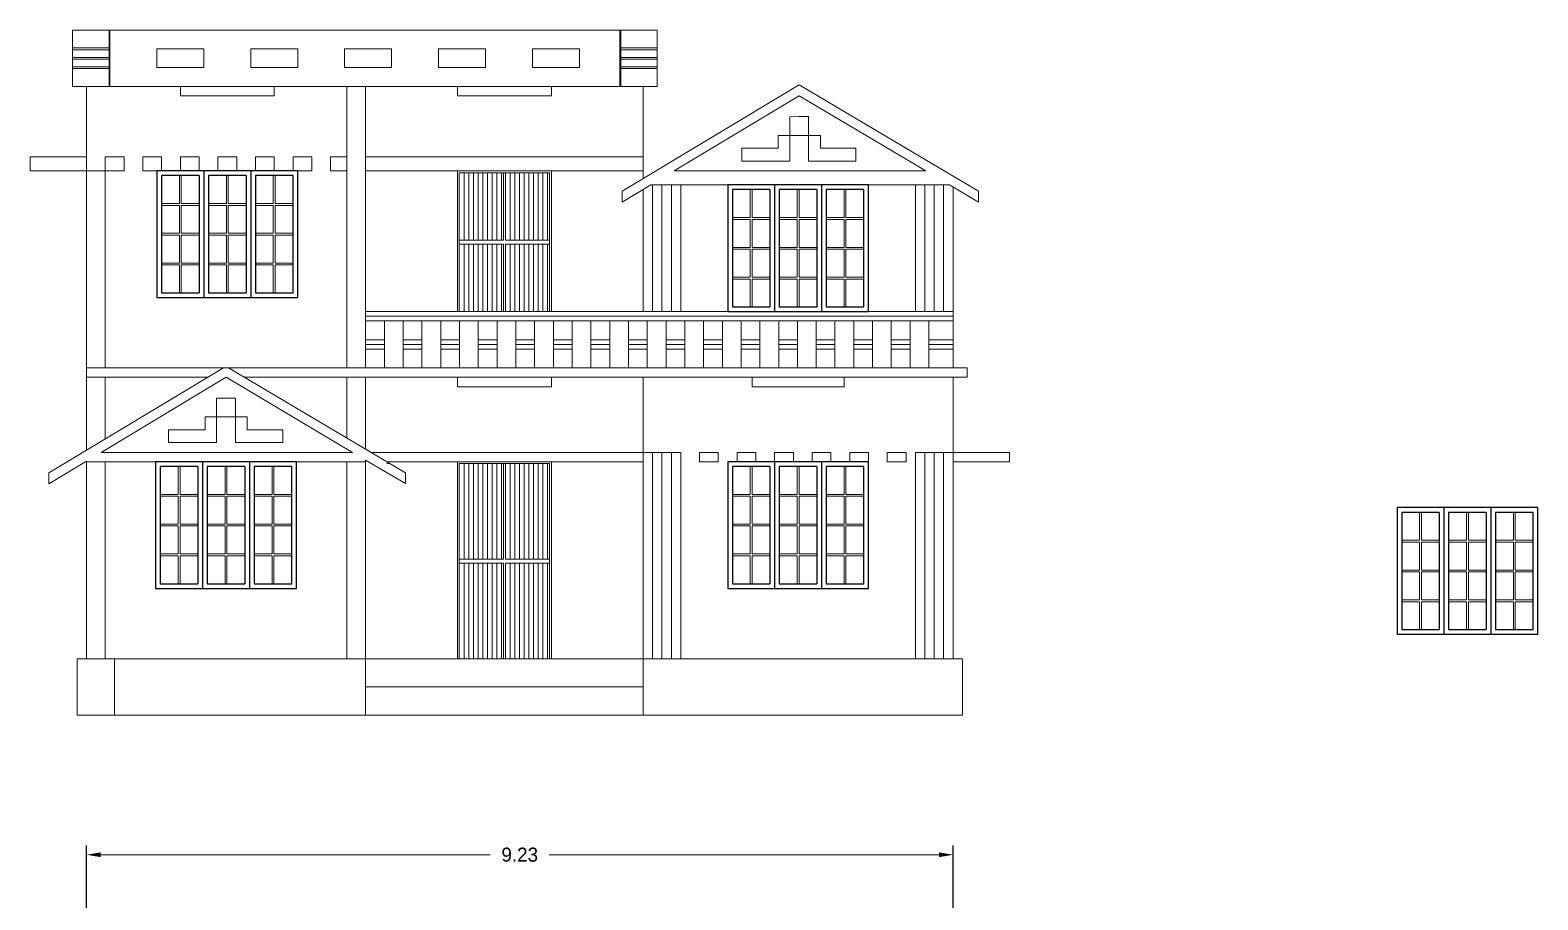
# Model space of a CAD drawing. Header units: inches. Extents: x -100 to 1476, y -184 to 112.
# Drawn here: x 1099.32 to 1115.38, y -165.49 to -156.22 of the extents above; entities that cross this region are included whole.
import ezdxf

# ---------------------------------------------------------------- set-up
doc = ezdxf.new("R2010")
doc.units = ezdxf.units.IN
doc.header["$MEASUREMENT"] = 0
doc.header["$PDMODE"] = 66
doc.dimstyles.get("Standard").update_dxf_attribs({"dimtxt": 0.15, "dimasz": 0.15, "dimexe": 0.1, "dimexo": 0.0625, "dimgap": 0.09, "dimtad": 0, "dimtih": 1, "dimtoh": 1, "dimdec": 4, "dimdsep": 46, "dimtxsty": 'Standard', "dimcen": 0.09, "dimadec": 0, "dimazin": 0, "dimtfac": 1, "dimtdec": 4, "dimtofl": 0, "dimtmove": 0, "dimatfit": 3, "dimfxl": 0, "dimtolj": 1, "dimtzin": 0, "dimlwd": 15, "dimarcsym": 0})

# ---------------------------------------------------------------- blocks, each defined once
blk = doc.blocks.new('*D389')
at = {"color": 0, "lineweight": -2, "transparency": 16777216}
for p, q in [((1099.918, -169.932), (1099.918, -164.906)), ((1109.148, -169.932), (1109.148, -164.906))]:
    blk.add_line(p, q, dxfattribs=at)
at = {"color": 0, "lineweight": 15, "transparency": 16777216}
for p, q in [((1100.068, -165.006), (1104.218, -165.006)), ((1108.998, -165.006), (1104.848, -165.006))]:
    blk.add_line(p, q, dxfattribs=at)
at = {"color": 0, "linetype": 'ByBlock', "lineweight": 18, "ltscale": 3, "transparency": 16777216}
for points in [[(1100.068, -164.981), (1100.068, -165.031), (1099.918, -165.006)], [(1108.998, -165.031), (1108.998, -164.981), (1109.148, -165.006)]]:
    blk.add_solid(points, dxfattribs=at)
at = {"layer": 'Defpoints', "color": 0, "linetype": 'ByBlock', "lineweight": 18, "transparency": 16777216}
for p in [(1099.918, -165.006), (1099.918, -169.995), (1109.148, -169.995)]:
    blk.add_point(p, dxfattribs=at)
at = {"color": 0, "linetype": 'ByBlock', "ltscale": 3, "transparency": 16777216, "insert": (1104.533, -165.006), "char_height": 0.15, "attachment_point": 5}
blk.add_mtext('\\A1;9.23', dxfattribs=at)

msp = doc.modelspace()

# ---------------------------------------------------------------- linework, layer by layer
at = {"linetype": 'ByBlock', "lineweight": 18, "ltscale": 3}
for p, q in [((1099.76795, -156.81713), (1099.76795, -156.21713)), ((1099.76795, -156.21713), (1105.99795, -156.21713)), ((1100.15795, -156.81713), (1100.15795, -156.21713)), ((1100.16795, -156.81713), (1100.16795, -156.21713)), ((1105.59795, -156.81713), (1105.59795, -156.21713)), ((1105.60795, -156.81713), (1105.60795, -156.21713)), ((1105.99795, -156.81713), (1105.99795, -156.21713)), ((1099.76795, -156.40713), (1100.15795, -156.40713)), ((1100.66795, -156.61713), (1100.66795, -156.41713)), ((1100.66795, -156.41713), (1101.16795, -156.41713)), ((1101.16795, -156.61713), (1101.16795, -156.41713)), ((1101.66795, -156.61713), (1101.66795, -156.41713)), ((1101.66795, -156.41713), (1102.16795, -156.41713)), ((1102.16795, -156.61713), (1102.16795, -156.41713)), ((1102.66795, -156.61713), (1102.66795, -156.41713)), ((1102.66795, -156.41713), (1103.16795, -156.41713)), ((1103.16795, -156.61713), (1103.16795, -156.41713)), ((1103.66795, -156.61713), (1103.66795, -156.41713)), ((1103.66795, -156.41713), (1104.16795, -156.41713)), ((1104.16795, -156.61713), (1104.16795, -156.41713)), ((1104.66795, -156.61713), (1104.66795, -156.41713)), ((1104.66795, -156.41713), (1105.16795, -156.41713)), ((1105.16795, -156.61713), (1105.16795, -156.41713)), ((1105.60795, -156.40713), (1105.99795, -156.40713)), ((1099.76795, -156.42713), (1100.15795, -156.42713)), ((1099.76795, -156.50713), (1100.15795, -156.50713)), ((1099.76795, -156.50713), (1100.15795, -156.50713)), ((1099.76795, -156.51713), (1099.76795, -156.51713)), ((1099.76795, -156.52713), (1100.15795, -156.52713)), ((1105.60795, -156.42713), (1105.99795, -156.42713)), ((1105.60795, -156.50713), (1105.99795, -156.50713)), ((1105.60795, -156.52713), (1105.99795, -156.52713)), ((1099.76795, -156.60713), (1100.15795, -156.60713)), ((1099.76795, -156.62713), (1100.15795, -156.62713)), ((1100.66795, -156.61713), (1101.16795, -156.61713)), ((1101.66795, -156.61713), (1102.16795, -156.61713)), ((1102.66795, -156.61713), (1103.16795, -156.61713)), ((1103.66795, -156.61713), (1104.16795, -156.61713)), ((1104.66795, -156.61713), (1105.16795, -156.61713)), ((1105.60795, -156.60713), (1105.99795, -156.60713)), ((1105.60795, -156.62713), (1105.99795, -156.62713)), ((1099.91795, -156.81713), (1099.76795, -156.81713)), ((1099.91795, -156.81713), (1105.84795, -156.81713)), ((1099.91795, -157.56713), (1099.91795, -156.81713)), ((1100.91795, -156.81713), (1100.91795, -156.91713)), ((1101.91795, -156.91713), (1101.91795, -156.81713)), ((1102.69087, -159.81713), (1102.69087, -156.81713)), ((1102.89087, -159.81713), (1102.89087, -156.81713)), ((1103.3629, -156.81713), (1103.3629, -156.81713)), ((1103.86941, -156.81713), (1103.86941, -156.91713)), ((1104.86941, -156.91713), (1104.86941, -156.81713)), ((1107.50856, -156.80064), (1105.62269, -157.93501)), ((1105.84795, -157.79952), (1105.84795, -156.81713)), ((1105.84795, -156.81713), (1105.99795, -156.81713)), ((1107.50856, -156.80064), (1109.4195, -157.93435)), ((1100.91795, -156.91713), (1101.91795, -156.91713)), ((1101.91795, -156.91713), (1101.91795, -156.91713)), ((1103.86941, -156.91713), (1104.86941, -156.91713)), ((1107.50891, -156.91713), (1106.17893, -157.71713)), ((1107.50891, -156.91713), (1108.85737, -157.71713)), ((1107.5087, -157.13924), (1107.40891, -157.13945)), ((1107.40891, -157.13945), (1107.40891, -157.61308)), ((1107.50891, -157.13924), (1107.60891, -157.13924)), ((1107.60891, -157.13924), (1107.60891, -157.61308)), ((1107.60891, -157.33903), (1107.28577, -157.33971)), ((1099.31795, -157.71713), (1099.31795, -157.56713)), ((1099.31795, -157.56713), (1099.91795, -157.56713)), ((1099.91795, -159.81713), (1099.91795, -157.56713)), ((1100.11795, -157.56713), (1100.31795, -157.56713)), ((1100.11795, -157.71713), (1100.11795, -157.56713)), ((1100.31795, -157.71713), (1100.31795, -157.56713)), ((1100.51795, -157.71713), (1100.51795, -157.56713)), ((1100.51795, -157.56713), (1100.71795, -157.56713)), ((1100.71795, -157.71713), (1100.71795, -157.56713)), ((1100.91795, -157.71713), (1100.91795, -157.56713)), ((1100.91795, -157.56713), (1101.11795, -157.56713)), ((1101.11795, -157.71713), (1101.11795, -157.56713)), ((1101.31795, -157.71713), (1101.31795, -157.56713)), ((1101.31795, -157.56713), (1101.51795, -157.56713)), ((1101.51795, -157.71713), (1101.51795, -157.56713)), ((1101.71795, -157.71713), (1101.71795, -157.56713)), ((1101.71795, -157.56713), (1101.91795, -157.56713)), ((1101.91795, -157.71713), (1101.91795, -157.56713)), ((1102.11795, -157.71713), (1102.11795, -157.56713)), ((1102.11795, -157.56713), (1102.31795, -157.56713)), ((1102.31795, -157.71713), (1102.31795, -157.56713)), ((1102.51795, -157.71713), (1102.51795, -157.56713)), ((1102.51795, -157.56713), (1102.69087, -157.56713)), ((1102.69087, -157.71713), (1102.69087, -157.56713)), ((1102.89087, -157.56713), (1105.84795, -157.56713)), ((1105.84795, -157.79952), (1105.84795, -157.56713)), ((1100.11795, -157.71713), (1099.31795, -157.71713)), ((1100.11795, -157.71713), (1100.31795, -157.71713)), ((1100.11795, -159.81713), (1100.11795, -157.71713)), ((1100.51795, -157.71713), (1100.71795, -157.71713)), ((1100.90795, -157.76713), (1100.90795, -158.06463)), ((1100.91795, -157.71713), (1101.11795, -157.71713)), ((1100.92795, -157.76713), (1100.92795, -158.06463)), ((1101.31795, -157.71713), (1101.51795, -157.71713)), ((1101.40795, -157.76713), (1101.40795, -158.06463)), ((1101.42795, -157.76713), (1101.42795, -158.06463)), ((1101.71795, -157.71713), (1101.91795, -157.71713)), ((1101.90795, -157.76713), (1101.90795, -158.06463)), ((1101.92795, -157.76713), (1101.92795, -158.06463)), ((1102.11795, -157.71713), (1102.31795, -157.71713)), ((1102.51795, -157.71713), (1102.69087, -157.71713)), ((1102.89087, -157.71713), (1105.84795, -157.71713)), ((1103.86941, -157.71713), (1103.86941, -159.21713)), ((1103.88941, -157.73713), (1103.88941, -159.21713)), ((1103.88941, -157.73713), (1104.84941, -157.73713)), ((1103.93941, -157.73713), (1103.93941, -158.45713)), ((1103.98941, -157.73713), (1103.98941, -158.45713)), ((1104.03941, -157.73713), (1104.03941, -158.45713)), ((1104.08941, -157.73713), (1104.08941, -158.45713)), ((1104.13941, -157.73713), (1104.13941, -158.45713)), ((1104.18941, -157.73713), (1104.18941, -158.45713)), ((1104.23941, -157.73713), (1104.23941, -158.45713)), ((1104.28941, -157.73713), (1104.28941, -158.45713)), ((1104.33941, -157.73713), (1104.33941, -158.45713)), ((1104.35941, -157.73713), (1104.35941, -158.45713)), ((1104.37941, -157.73713), (1104.37941, -158.45713)), ((1104.42941, -157.73713), (1104.42941, -158.45713)), ((1104.47941, -157.73713), (1104.47941, -158.45713)), ((1104.52941, -157.73713), (1104.52941, -158.45713)), ((1104.57941, -157.73713), (1104.57941, -158.45713)), ((1104.62941, -157.73713), (1104.62941, -158.45713)), ((1104.67941, -157.73713), (1104.67941, -158.45713)), ((1104.72941, -157.73713), (1104.72941, -158.45713)), ((1104.77941, -157.73713), (1104.77941, -158.45713)), ((1104.82941, -157.73713), (1104.82941, -158.45713)), ((1104.84941, -157.73713), (1104.84941, -159.21713)), ((1104.86941, -157.71713), (1104.86941, -159.21713)), ((1106.17893, -157.71713), (1108.85737, -157.71713)), ((1106.17893, -157.71713), (1108.85737, -157.71713)), ((1105.92956, -157.86713), (1105.62269, -158.05171)), ((1105.62269, -158.05171), (1105.62269, -157.93501)), ((1105.84795, -159.21713), (1105.84795, -157.91622)), ((1105.92956, -157.86713), (1109.11021, -157.86713)), ((1105.94795, -159.21713), (1105.94795, -157.86713)), ((1106.02246, -157.86713), (1109.11021, -157.86713)), ((1106.04795, -159.21713), (1106.04795, -157.86713)), ((1106.14795, -159.21713), (1106.14795, -157.86713)), ((1106.24795, -159.21713), (1106.24795, -157.86713)), ((1106.98795, -157.91713), (1106.98795, -158.21463)), ((1107.00795, -157.91713), (1107.00795, -158.21463)), ((1107.48795, -157.91713), (1107.48795, -158.21463)), ((1107.50795, -157.91713), (1107.50795, -158.21463)), ((1107.98795, -157.91713), (1107.98795, -158.21463)), ((1108.00795, -157.91713), (1108.00795, -158.21463)), ((1108.74795, -159.21713), (1108.74795, -157.86713)), ((1108.84795, -159.21713), (1108.84795, -157.86713)), ((1108.94795, -159.21713), (1108.94795, -157.86713)), ((1109.04795, -159.21713), (1109.04795, -157.86713)), ((1109.11021, -157.86713), (1109.4195, -158.05062)), ((1109.14795, -159.81713), (1109.14795, -157.88951)), ((1109.4195, -158.05062), (1109.4195, -157.93435)), ((1100.71795, -158.06463), (1100.90795, -158.06463)), ((1100.71795, -158.08463), (1100.90795, -158.08463)), ((1100.90795, -158.08463), (1100.90795, -158.38213)), ((1100.92795, -158.06463), (1101.11795, -158.06463)), ((1100.92795, -158.08463), (1100.92795, -158.38213)), ((1100.92795, -158.08463), (1101.11795, -158.08463)), ((1101.21795, -158.06463), (1101.40795, -158.06463)), ((1101.21795, -158.08463), (1101.40795, -158.08463)), ((1101.40795, -158.08463), (1101.40795, -158.38213)), ((1101.42795, -158.06463), (1101.61795, -158.06463)), ((1101.42795, -158.08463), (1101.42795, -158.38213)), ((1101.42795, -158.08463), (1101.61795, -158.08463)), ((1101.71795, -158.06463), (1101.90795, -158.06463)), ((1101.71795, -158.08463), (1101.90795, -158.08463)), ((1101.90795, -158.08463), (1101.90795, -158.38213)), ((1101.92795, -158.06463), (1102.11795, -158.06463)), ((1101.92795, -158.08463), (1101.92795, -158.38213)), ((1101.92795, -158.08463), (1102.11795, -158.08463)), ((1106.79795, -158.21463), (1106.98795, -158.21463)), ((1106.79795, -158.23463), (1106.98795, -158.23463)), ((1106.98795, -158.23463), (1106.98795, -158.53213)), ((1107.00795, -158.21463), (1107.19795, -158.21463)), ((1107.00795, -158.23463), (1107.00795, -158.53213)), ((1107.00795, -158.23463), (1107.19795, -158.23463)), ((1107.29795, -158.21463), (1107.48795, -158.21463)), ((1107.29795, -158.23463), (1107.48795, -158.23463)), ((1107.48795, -158.23463), (1107.48795, -158.53213)), ((1107.50795, -158.21463), (1107.69795, -158.21463)), ((1107.50795, -158.23463), (1107.50795, -158.53213)), ((1107.50795, -158.23463), (1107.69795, -158.23463)), ((1107.79795, -158.21463), (1107.98795, -158.21463)), ((1107.79795, -158.23463), (1107.98795, -158.23463)), ((1107.98795, -158.23463), (1107.98795, -158.53213)), ((1108.00795, -158.21463), (1108.19795, -158.21463)), ((1108.00795, -158.23463), (1108.00795, -158.53213)), ((1108.00795, -158.23463), (1108.19795, -158.23463)), ((1100.71795, -158.38213), (1100.90795, -158.38213)), ((1100.71795, -158.40213), (1100.90795, -158.40213)), ((1100.90795, -158.40213), (1100.90795, -158.69963)), ((1100.92795, -158.38213), (1101.11795, -158.38213)), ((1100.92795, -158.40213), (1100.92795, -158.69963)), ((1100.92795, -158.40213), (1101.11795, -158.40213)), ((1101.21795, -158.38213), (1101.40795, -158.38213)), ((1101.21795, -158.40213), (1101.40795, -158.40213)), ((1101.40795, -158.40213), (1101.40795, -158.69963)), ((1101.42795, -158.38213), (1101.61795, -158.38213)), ((1101.42795, -158.40213), (1101.42795, -158.69963)), ((1101.42795, -158.40213), (1101.61795, -158.40213)), ((1101.71795, -158.38213), (1101.90795, -158.38213)), ((1101.71795, -158.40213), (1101.90795, -158.40213)), ((1101.90795, -158.40213), (1101.90795, -158.69963)), ((1101.92795, -158.38213), (1102.11795, -158.38213)), ((1101.92795, -158.40213), (1101.92795, -158.69963)), ((1101.92795, -158.40213), (1102.11795, -158.40213)), ((1103.88941, -158.45713), (1104.35941, -158.45713)), ((1103.88941, -158.49713), (1104.35941, -158.49713)), ((1103.93941, -158.49713), (1103.93941, -159.21713)), ((1103.98941, -158.49713), (1103.98941, -159.21713)), ((1104.03941, -158.49713), (1104.03941, -159.21713)), ((1104.08941, -158.49713), (1104.08941, -159.21713)), ((1104.13941, -158.49713), (1104.13941, -159.21713)), ((1104.18941, -158.49713), (1104.18941, -159.21713)), ((1104.23941, -158.49713), (1104.23941, -159.21713)), ((1104.28941, -158.49713), (1104.28941, -159.21713)), ((1104.33941, -158.49713), (1104.33941, -159.21713)), ((1104.35941, -158.49713), (1104.35941, -159.21713)), ((1104.37941, -158.45713), (1104.84941, -158.45713)), ((1104.37941, -158.49713), (1104.37941, -159.21713)), ((1104.37941, -158.49713), (1104.84941, -158.49713)), ((1104.42941, -158.49713), (1104.42941, -159.21713)), ((1104.47941, -158.49713), (1104.47941, -159.21713)), ((1104.52941, -158.49713), (1104.52941, -159.21713)), ((1104.57941, -158.49713), (1104.57941, -159.21713)), ((1104.62941, -158.49713), (1104.62941, -159.21713)), ((1104.67941, -158.49713), (1104.67941, -159.21713)), ((1104.72941, -158.49713), (1104.72941, -159.21713)), ((1104.77941, -158.49713), (1104.77941, -159.21713)), ((1104.82941, -158.49713), (1104.82941, -159.21713)), ((1106.79795, -158.53213), (1106.98795, -158.53213)), ((1106.79795, -158.55213), (1106.98795, -158.55213)), ((1106.98795, -158.55213), (1106.98795, -158.84963)), ((1107.00795, -158.53213), (1107.19795, -158.53213)), ((1107.00795, -158.55213), (1107.00795, -158.84963)), ((1107.00795, -158.55213), (1107.19795, -158.55213)), ((1107.29795, -158.53213), (1107.48795, -158.53213)), ((1107.29795, -158.55213), (1107.48795, -158.55213)), ((1107.48795, -158.55213), (1107.48795, -158.84963)), ((1107.50795, -158.53213), (1107.69795, -158.53213)), ((1107.50795, -158.55213), (1107.50795, -158.84963)), ((1107.50795, -158.55213), (1107.69795, -158.55213)), ((1107.79795, -158.53213), (1107.98795, -158.53213)), ((1107.79795, -158.55213), (1107.98795, -158.55213)), ((1107.98795, -158.55213), (1107.98795, -158.84963)), ((1108.00795, -158.53213), (1108.19795, -158.53213)), ((1108.00795, -158.55213), (1108.00795, -158.84963)), ((1108.00795, -158.55213), (1108.19795, -158.55213)), ((1100.90795, -158.69963), (1100.71795, -158.69963)), ((1100.90795, -158.71963), (1100.71795, -158.71963)), ((1100.90795, -158.71963), (1100.90795, -159.01713)), ((1101.11795, -158.69963), (1100.92795, -158.69963)), ((1100.92795, -158.71963), (1100.92795, -159.01713)), ((1101.11795, -158.71963), (1100.92795, -158.71963)), ((1101.40795, -158.69963), (1101.21795, -158.69963)), ((1101.40795, -158.71963), (1101.21795, -158.71963)), ((1101.40795, -158.71963), (1101.40795, -159.01713)), ((1101.61795, -158.69963), (1101.42795, -158.69963)), ((1101.42795, -158.71963), (1101.42795, -159.01713)), ((1101.61795, -158.71963), (1101.42795, -158.71963)), ((1101.90795, -158.69963), (1101.71795, -158.69963)), ((1101.90795, -158.71963), (1101.71795, -158.71963)), ((1101.90795, -158.71963), (1101.90795, -159.01713)), ((1102.11795, -158.69963), (1101.92795, -158.69963)), ((1101.92795, -158.71963), (1101.92795, -159.01713)), ((1102.11795, -158.71963), (1101.92795, -158.71963)), ((1106.98795, -158.84963), (1106.79795, -158.84963)), ((1106.98795, -158.86963), (1106.79795, -158.86963)), ((1106.98795, -158.86963), (1106.98795, -159.16713)), ((1107.19795, -158.84963), (1107.00795, -158.84963)), ((1107.00795, -158.86963), (1107.00795, -159.16713)), ((1107.19795, -158.86963), (1107.00795, -158.86963)), ((1107.48795, -158.84963), (1107.29795, -158.84963)), ((1107.48795, -158.86963), (1107.29795, -158.86963)), ((1107.48795, -158.86963), (1107.48795, -159.16713)), ((1107.69795, -158.84963), (1107.50795, -158.84963)), ((1107.50795, -158.86963), (1107.50795, -159.16713)), ((1107.69795, -158.86963), (1107.50795, -158.86963)), ((1107.98795, -158.84963), (1107.79795, -158.84963)), ((1107.98795, -158.86963), (1107.79795, -158.86963)), ((1107.98795, -158.86963), (1107.98795, -159.16713)), ((1108.19795, -158.84963), (1108.00795, -158.84963)), ((1108.00795, -158.86963), (1108.00795, -159.16713)), ((1108.19795, -158.86963), (1108.00795, -158.86963)), ((1102.89087, -159.21713), (1109.14795, -159.21713)), ((1102.89087, -159.26713), (1109.14795, -159.26713)), ((1102.89087, -159.31713), (1109.14795, -159.31713)), ((1102.89087, -159.81713), (1102.89087, -159.31713)), ((1103.09087, -159.81713), (1103.09087, -159.31713)), ((1103.29087, -159.81713), (1103.29087, -159.31713)), ((1103.49087, -159.81713), (1103.49087, -159.31713)), ((1103.69087, -159.81713), (1103.69087, -159.31713)), ((1103.89087, -159.81713), (1103.89087, -159.31713)), ((1104.09087, -159.81713), (1104.09087, -159.31713)), ((1104.29087, -159.81713), (1104.29087, -159.31713)), ((1104.49087, -159.81713), (1104.49087, -159.31713)), ((1104.69087, -159.81713), (1104.69087, -159.31713)), ((1104.89087, -159.81713), (1104.89087, -159.31713)), ((1104.89087, -159.81713), (1104.89087, -159.31713)), ((1105.09087, -159.81713), (1105.09087, -159.31713)), ((1105.29087, -159.81713), (1105.29087, -159.31713)), ((1105.49087, -159.81713), (1105.49087, -159.31713)), ((1105.69087, -159.81713), (1105.69087, -159.31713)), ((1105.89087, -159.81713), (1105.89087, -159.31713)), ((1106.09087, -159.81713), (1106.09087, -159.31713)), ((1106.29087, -159.81713), (1106.29087, -159.31713)), ((1106.49087, -159.81713), (1106.49087, -159.31713)), ((1106.49087, -159.81713), (1106.49087, -159.31713)), ((1106.69087, -159.81713), (1106.69087, -159.31713)), ((1106.89087, -159.81713), (1106.89087, -159.31713)), ((1107.09087, -159.81713), (1107.09087, -159.31713)), ((1107.29087, -159.81713), (1107.29087, -159.31713)), ((1107.49087, -159.81713), (1107.49087, -159.31713)), ((1107.69087, -159.81713), (1107.69087, -159.31713)), ((1107.89087, -159.81713), (1107.89087, -159.31713)), ((1108.09087, -159.81713), (1108.09087, -159.31713)), ((1108.29087, -159.81713), (1108.29087, -159.31713)), ((1108.49087, -159.81713), (1108.49087, -159.31713)), ((1108.69087, -159.81713), (1108.69087, -159.31713)), ((1108.89087, -159.81713), (1108.89087, -159.31713)), ((1102.89087, -159.51713), (1103.09087, -159.51713)), ((1102.89087, -159.56713), (1102.89087, -159.56713)), ((1102.89087, -159.56713), (1103.09087, -159.56713)), ((1102.89087, -159.61713), (1103.09087, -159.61713)), ((1103.29087, -159.51713), (1103.49087, -159.51713)), ((1103.29087, -159.56713), (1103.49087, -159.56713)), ((1103.29087, -159.61713), (1103.49087, -159.61713)), ((1103.69087, -159.51713), (1103.89087, -159.51713)), ((1103.69087, -159.56713), (1103.89087, -159.56713)), ((1103.69087, -159.61713), (1103.89087, -159.61713)), ((1104.09087, -159.51713), (1104.29087, -159.51713)), ((1104.09087, -159.56713), (1104.29087, -159.56713)), ((1104.09087, -159.61713), (1104.29087, -159.61713)), ((1104.49087, -159.51713), (1104.69087, -159.51713)), ((1104.49087, -159.56713), (1104.69087, -159.56713)), ((1104.49087, -159.61713), (1104.69087, -159.61713)), ((1104.89087, -159.51713), (1105.09087, -159.51713)), ((1104.89087, -159.56713), (1105.09087, -159.56713)), ((1104.89087, -159.61713), (1105.09087, -159.61713)), ((1105.29087, -159.51713), (1105.49087, -159.51713)), ((1105.29087, -159.56713), (1105.49087, -159.56713)), ((1105.29087, -159.61713), (1105.49087, -159.61713)), ((1105.69087, -159.51713), (1105.89087, -159.51713)), ((1105.69087, -159.56713), (1105.89087, -159.56713)), ((1105.69087, -159.61713), (1105.89087, -159.61713)), ((1106.09087, -159.51713), (1106.29087, -159.51713)), ((1106.09087, -159.56713), (1106.29087, -159.56713)), ((1106.09087, -159.61713), (1106.29087, -159.61713)), ((1106.49087, -159.51713), (1106.69087, -159.51713)), ((1106.49087, -159.56713), (1106.69087, -159.56713)), ((1106.49087, -159.61713), (1106.69087, -159.61713)), ((1106.89087, -159.51713), (1107.09087, -159.51713)), ((1106.89087, -159.56713), (1107.09087, -159.56713)), ((1106.89087, -159.61713), (1107.09087, -159.61713)), ((1107.29087, -159.51713), (1107.49087, -159.51713)), ((1107.29087, -159.56713), (1107.49087, -159.56713)), ((1107.29087, -159.61713), (1107.49087, -159.61713)), ((1107.69087, -159.51713), (1107.89087, -159.51713)), ((1107.69087, -159.56713), (1107.89087, -159.56713)), ((1107.69087, -159.61713), (1107.89087, -159.61713)), ((1108.09087, -159.51713), (1108.29087, -159.51713)), ((1108.09087, -159.56713), (1108.29087, -159.56713)), ((1108.09087, -159.61713), (1108.29087, -159.61713)), ((1108.49087, -159.51713), (1108.69087, -159.51713)), ((1108.49087, -159.56713), (1108.69087, -159.56713)), ((1108.49087, -159.61713), (1108.69087, -159.61713)), ((1108.89087, -159.51713), (1109.14795, -159.51713)), ((1108.89087, -159.56713), (1109.14795, -159.56713)), ((1108.89087, -159.61713), (1109.14795, -159.61713)), ((1101.37664, -159.81713), (1099.51817, -160.93501)), ((1099.91795, -159.81713), (1109.14795, -159.81713)), ((1099.91795, -159.81713), (1109.14795, -159.81713)), ((1099.91795, -160.69454), (1099.91795, -159.81713)), ((1099.91795, -159.91713), (1101.21039, -159.91713)), ((1101.4044, -159.91713), (1100.07441, -160.71713)), ((1100.11795, -160.57424), (1100.11795, -159.91713)), ((1101.4044, -159.91713), (1102.75285, -160.71713)), ((1101.43183, -159.81713), (1103.31498, -160.93435)), ((1101.60038, -159.91713), (1109.14795, -159.91713)), ((1102.69087, -160.56408), (1102.69087, -159.91713)), ((1102.89087, -160.68274), (1102.89087, -159.91713)), ((1103.86917, -159.91713), (1103.86917, -160.01713)), ((1104.86941, -160.01713), (1104.86941, -159.91713)), ((1105.84795, -163.51713), (1105.84795, -159.91713)), ((1107.00795, -159.91713), (1107.00795, -160.01713)), ((1107.98795, -160.01713), (1107.98795, -159.91713)), ((1109.29795, -159.81713), (1109.14795, -159.81713)), ((1109.14795, -162.91713), (1109.14795, -159.91713)), ((1109.14795, -159.91713), (1109.29795, -159.91713)), ((1109.29795, -159.91713), (1109.29795, -159.81713)), ((1103.86917, -160.01713), (1104.86941, -160.01713)), ((1107.00795, -160.01713), (1107.98795, -160.01713)), ((1101.40419, -160.13924), (1101.3044, -160.13945)), ((1101.3044, -160.13945), (1101.3044, -160.61308)), ((1101.4044, -160.13924), (1101.5044, -160.13924)), ((1101.5044, -160.13924), (1101.5044, -160.61308)), ((1101.40461, -160.33924), (1101.18126, -160.33971)), ((1101.4044, -160.33924), (1101.63017, -160.33924)), ((1100.07441, -160.71713), (1102.75285, -160.71713)), ((1102.94884, -160.71713), (1106.24795, -160.71713)), ((1105.84795, -160.81713), (1105.84795, -160.71713)), ((1105.94795, -162.91713), (1105.94795, -160.71713)), ((1106.04795, -162.91713), (1106.04795, -160.71713)), ((1106.14795, -162.91713), (1106.14795, -160.71713)), ((1106.24795, -160.81713), (1106.24795, -160.71713)), ((1106.24795, -162.91713), (1106.24795, -160.71713)), ((1106.44795, -160.81713), (1106.44795, -160.71713)), ((1106.44795, -160.71713), (1106.64795, -160.71713)), ((1106.64795, -160.81713), (1106.64795, -160.71713)), ((1106.84795, -160.81713), (1106.84795, -160.71713)), ((1106.84795, -160.71713), (1107.04795, -160.71713)), ((1107.04795, -160.81713), (1107.04795, -160.71713)), ((1107.24795, -160.81713), (1107.24795, -160.71713)), ((1107.24795, -160.71713), (1107.44795, -160.71713)), ((1107.44795, -160.81713), (1107.44795, -160.71713)), ((1107.64795, -160.81713), (1107.64795, -160.71713)), ((1107.64795, -160.71713), (1107.84795, -160.71713)), ((1107.84795, -160.81713), (1107.84795, -160.71713)), ((1108.04795, -160.81713), (1108.04795, -160.71713)), ((1108.04795, -160.71713), (1108.24795, -160.71713)), ((1108.24795, -160.81713), (1108.24795, -160.71713)), ((1108.24795, -160.81713), (1108.24795, -160.71713)), ((1108.44795, -160.81713), (1108.44795, -160.71713)), ((1108.44795, -160.71713), (1108.64795, -160.71713)), ((1108.64795, -160.81713), (1108.64795, -160.71713)), ((1108.74795, -162.91713), (1108.74795, -160.71713)), ((1108.74795, -160.71713), (1108.74795, -160.71713)), ((1108.74795, -160.71713), (1108.84795, -160.71713)), ((1108.84795, -160.81713), (1108.84795, -160.71713)), ((1108.84795, -162.91713), (1108.84795, -160.71713)), ((1108.84795, -160.71713), (1109.74795, -160.71713)), ((1108.94795, -162.91713), (1108.94795, -160.71713)), ((1109.04795, -162.91713), (1109.04795, -160.71713)), ((1109.14795, -162.91713), (1109.14795, -160.71713)), ((1109.74795, -160.81713), (1109.74795, -160.71713)), ((1099.91795, -160.81124), (1099.51817, -161.05171)), ((1099.91795, -162.91713), (1099.91795, -160.81124)), ((1099.91795, -160.81713), (1102.89087, -160.81713)), ((1100.11795, -162.91713), (1100.11795, -160.81713)), ((1100.89441, -160.86713), (1100.89441, -161.16463)), ((1100.91441, -160.86713), (1100.91441, -161.16463)), ((1101.39441, -160.86713), (1101.39441, -161.16463)), ((1101.41441, -160.86713), (1101.41441, -161.16463)), ((1101.89441, -160.86713), (1101.89441, -161.16463)), ((1101.91441, -160.86713), (1101.91441, -161.16463)), ((1102.69087, -162.91713), (1102.69087, -160.81713)), ((1102.89087, -163.51713), (1102.89087, -160.79901)), ((1102.89087, -160.79901), (1103.31498, -161.05062)), ((1103.1174, -160.81713), (1105.84795, -160.81713)), ((1103.1174, -160.83713), (1103.15111, -160.83713)), ((1103.86941, -160.81713), (1103.86941, -162.91713)), ((1103.88941, -160.83713), (1103.88941, -162.91713)), ((1103.88941, -160.83713), (1104.84941, -160.83713)), ((1103.93941, -160.83713), (1103.93941, -161.85713)), ((1103.98941, -160.83713), (1103.98941, -161.85713)), ((1104.03941, -160.83713), (1104.03941, -161.85713)), ((1104.08941, -160.83713), (1104.08941, -161.85713)), ((1104.13941, -160.83713), (1104.13941, -161.85713)), ((1104.18941, -160.83713), (1104.18941, -161.85713)), ((1104.23941, -160.83713), (1104.23941, -161.85713)), ((1104.28941, -160.83713), (1104.28941, -161.85713)), ((1104.33941, -160.83713), (1104.33941, -161.85713)), ((1104.35941, -160.83713), (1104.35941, -161.85713)), ((1104.37941, -160.83713), (1104.37941, -161.85713)), ((1104.42941, -160.83713), (1104.42941, -161.85713)), ((1104.47941, -160.83713), (1104.47941, -161.85713)), ((1104.52941, -160.83713), (1104.52941, -161.85713)), ((1104.57941, -160.83713), (1104.57941, -161.85713)), ((1104.62941, -160.83713), (1104.62941, -161.85713)), ((1104.67941, -160.83713), (1104.67941, -161.85713)), ((1104.72941, -160.83713), (1104.72941, -161.85713)), ((1104.77941, -160.83713), (1104.77941, -161.85713)), ((1104.82941, -160.83713), (1104.82941, -161.85713)), ((1104.84941, -160.83713), (1104.84941, -162.91713)), ((1104.86941, -160.81713), (1104.86941, -162.91713)), ((1106.44795, -160.81713), (1106.64795, -160.81713)), ((1106.84795, -160.81713), (1107.04795, -160.81713)), ((1106.98795, -160.86713), (1106.98795, -161.16463)), ((1107.00795, -160.86713), (1107.00795, -161.16463)), ((1107.24795, -160.81713), (1107.44795, -160.81713)), ((1107.48795, -160.86713), (1107.48795, -161.16463)), ((1107.50795, -160.86713), (1107.50795, -161.16463)), ((1107.64795, -160.81713), (1107.84795, -160.81713)), ((1107.98795, -160.86713), (1107.98795, -161.16463)), ((1108.00795, -160.86713), (1108.00795, -161.16463)), ((1108.04795, -160.81713), (1108.24795, -160.81713)), ((1108.44795, -160.81713), (1108.64795, -160.81713)), ((1109.14795, -160.81713), (1109.74795, -160.81713)), ((1099.51817, -160.93501), (1099.51817, -161.05171)), ((1103.31498, -160.93435), (1103.31498, -161.05062)), ((1103.31498, -161.05062), (1103.31498, -161.05062)), ((1100.70441, -161.16463), (1100.89441, -161.16463)), ((1100.70441, -161.18463), (1100.89441, -161.18463)), ((1100.89441, -161.18463), (1100.89441, -161.48213)), ((1100.91441, -161.16463), (1101.10441, -161.16463)), ((1100.91441, -161.18463), (1100.91441, -161.48213)), ((1100.91441, -161.18463), (1101.10441, -161.18463)), ((1101.20441, -161.16463), (1101.39441, -161.16463)), ((1101.20441, -161.18463), (1101.39441, -161.18463)), ((1101.39441, -161.18463), (1101.39441, -161.48213)), ((1101.41441, -161.16463), (1101.60441, -161.16463)), ((1101.41441, -161.18463), (1101.41441, -161.48213)), ((1101.41441, -161.18463), (1101.60441, -161.18463)), ((1101.70441, -161.16463), (1101.89441, -161.16463)), ((1101.70441, -161.18463), (1101.89441, -161.18463)), ((1101.89441, -161.18463), (1101.89441, -161.48213)), ((1101.91441, -161.16463), (1102.10441, -161.16463)), ((1101.91441, -161.18463), (1101.91441, -161.48213)), ((1101.91441, -161.18463), (1102.10441, -161.18463)), ((1106.79795, -161.16463), (1106.98795, -161.16463)), ((1106.79795, -161.18463), (1106.98795, -161.18463)), ((1106.98795, -161.18463), (1106.98795, -161.48213)), ((1107.00795, -161.16463), (1107.19795, -161.16463)), ((1107.00795, -161.18463), (1107.00795, -161.48213)), ((1107.00795, -161.18463), (1107.19795, -161.18463)), ((1107.29795, -161.16463), (1107.48795, -161.16463)), ((1107.29795, -161.18463), (1107.48795, -161.18463)), ((1107.48795, -161.18463), (1107.48795, -161.48213)), ((1107.50795, -161.16463), (1107.69795, -161.16463)), ((1107.50795, -161.18463), (1107.50795, -161.48213)), ((1107.50795, -161.18463), (1107.69795, -161.18463)), ((1107.79795, -161.16463), (1107.98795, -161.16463)), ((1107.79795, -161.18463), (1107.98795, -161.18463)), ((1107.98795, -161.18463), (1107.98795, -161.48213)), ((1108.00795, -161.16463), (1108.19795, -161.16463)), ((1108.00795, -161.18463), (1108.00795, -161.48213)), ((1108.00795, -161.18463), (1108.19795, -161.18463)), ((1114.11741, -161.35657), (1114.11741, -161.65407)), ((1114.13741, -161.35657), (1114.13741, -161.65407)), ((1114.61741, -161.35657), (1114.61741, -161.65407)), ((1114.63741, -161.35657), (1114.63741, -161.65407)), ((1115.11741, -161.35657), (1115.11741, -161.65407)), ((1115.13741, -161.35657), (1115.13741, -161.65407)), ((1100.70441, -161.48213), (1100.89441, -161.48213)), ((1100.70441, -161.50213), (1100.89441, -161.50213)), ((1100.89441, -161.50213), (1100.89441, -161.79963)), ((1100.91441, -161.48213), (1101.10441, -161.48213)), ((1100.91441, -161.50213), (1100.91441, -161.79963)), ((1100.91441, -161.50213), (1101.10441, -161.50213)), ((1101.20441, -161.48213), (1101.39441, -161.48213)), ((1101.20441, -161.50213), (1101.39441, -161.50213)), ((1101.39441, -161.50213), (1101.39441, -161.79963)), ((1101.41441, -161.48213), (1101.60441, -161.48213)), ((1101.41441, -161.50213), (1101.41441, -161.79963)), ((1101.41441, -161.50213), (1101.60441, -161.50213)), ((1101.70441, -161.48213), (1101.89441, -161.48213)), ((1101.70441, -161.50213), (1101.89441, -161.50213)), ((1101.89441, -161.50213), (1101.89441, -161.79963)), ((1101.91441, -161.48213), (1102.10441, -161.48213)), ((1101.91441, -161.50213), (1101.91441, -161.79963)), ((1101.91441, -161.50213), (1102.10441, -161.50213)), ((1106.79795, -161.48213), (1106.98795, -161.48213)), ((1106.79795, -161.50213), (1106.98795, -161.50213)), ((1106.98795, -161.50213), (1106.98795, -161.79963)), ((1107.00795, -161.48213), (1107.19795, -161.48213)), ((1107.00795, -161.50213), (1107.00795, -161.79963)), ((1107.00795, -161.50213), (1107.19795, -161.50213)), ((1107.29795, -161.48213), (1107.48795, -161.48213)), ((1107.29795, -161.50213), (1107.48795, -161.50213)), ((1107.48795, -161.50213), (1107.48795, -161.79963)), ((1107.50795, -161.48213), (1107.69795, -161.48213)), ((1107.50795, -161.50213), (1107.50795, -161.79963)), ((1107.50795, -161.50213), (1107.69795, -161.50213)), ((1107.79795, -161.48213), (1107.98795, -161.48213)), ((1107.79795, -161.50213), (1107.98795, -161.50213)), ((1107.98795, -161.50213), (1107.98795, -161.79963)), ((1108.00795, -161.48213), (1108.19795, -161.48213)), ((1108.00795, -161.50213), (1108.00795, -161.79963)), ((1108.00795, -161.50213), (1108.19795, -161.50213)), ((1113.92741, -161.65407), (1114.11741, -161.65407)), ((1113.92741, -161.67407), (1114.11741, -161.67407)), ((1114.11741, -161.67407), (1114.11741, -161.97157)), ((1114.13741, -161.65407), (1114.32741, -161.65407)), ((1114.13741, -161.67407), (1114.13741, -161.97157)), ((1114.13741, -161.67407), (1114.32741, -161.67407)), ((1114.42741, -161.65407), (1114.61741, -161.65407)), ((1114.42741, -161.67407), (1114.61741, -161.67407)), ((1114.61741, -161.67407), (1114.61741, -161.97157)), ((1114.63741, -161.65407), (1114.82741, -161.65407)), ((1114.63741, -161.67407), (1114.63741, -161.97157)), ((1114.63741, -161.67407), (1114.82741, -161.67407)), ((1114.92741, -161.65407), (1115.11741, -161.65407)), ((1114.92741, -161.67407), (1115.11741, -161.67407)), ((1115.11741, -161.67407), (1115.11741, -161.97157)), ((1115.13741, -161.65407), (1115.32741, -161.65407)), ((1115.13741, -161.67407), (1115.13741, -161.97157)), ((1115.13741, -161.67407), (1115.32741, -161.67407)), ((1100.89441, -161.79963), (1100.70441, -161.79963)), ((1100.89441, -161.81963), (1100.70441, -161.81963)), ((1100.89441, -161.81963), (1100.89441, -162.11713)), ((1101.10441, -161.79963), (1100.91441, -161.79963)), ((1100.91441, -161.81963), (1100.91441, -162.11713)), ((1101.10441, -161.81963), (1100.91441, -161.81963)), ((1101.39441, -161.79963), (1101.20441, -161.79963)), ((1101.39441, -161.81963), (1101.20441, -161.81963)), ((1101.39441, -161.81963), (1101.39441, -162.11713)), ((1101.60441, -161.79963), (1101.41441, -161.79963)), ((1101.41441, -161.81963), (1101.41441, -162.11713)), ((1101.60441, -161.81963), (1101.41441, -161.81963)), ((1101.89441, -161.79963), (1101.70441, -161.79963)), ((1101.89441, -161.81963), (1101.70441, -161.81963)), ((1101.89441, -161.81963), (1101.89441, -162.11713)), ((1102.10441, -161.79963), (1101.91441, -161.79963)), ((1101.91441, -161.81963), (1101.91441, -162.11713)), ((1102.10441, -161.81963), (1101.91441, -161.81963)), ((1103.88941, -161.85713), (1104.35941, -161.85713)), ((1104.37941, -161.85713), (1104.84941, -161.85713)), ((1106.98795, -161.79963), (1106.79795, -161.79963)), ((1106.98795, -161.81963), (1106.79795, -161.81963)), ((1106.98795, -161.81963), (1106.98795, -162.11713)), ((1107.19795, -161.79963), (1107.00795, -161.79963)), ((1107.00795, -161.81963), (1107.00795, -162.11713)), ((1107.19795, -161.81963), (1107.00795, -161.81963)), ((1107.48795, -161.79963), (1107.29795, -161.79963)), ((1107.48795, -161.81963), (1107.29795, -161.81963)), ((1107.48795, -161.81963), (1107.48795, -162.11713)), ((1107.69795, -161.79963), (1107.50795, -161.79963)), ((1107.50795, -161.81963), (1107.50795, -162.11713)), ((1107.69795, -161.81963), (1107.50795, -161.81963)), ((1107.98795, -161.79963), (1107.79795, -161.79963)), ((1107.98795, -161.81963), (1107.79795, -161.81963)), ((1107.98795, -161.81963), (1107.98795, -162.11713)), ((1108.19795, -161.79963), (1108.00795, -161.79963)), ((1108.00795, -161.81963), (1108.00795, -162.11713)), ((1108.19795, -161.81963), (1108.00795, -161.81963)), ((1103.88941, -161.89713), (1104.35941, -161.89713)), ((1103.93941, -161.89713), (1103.93941, -162.91713)), ((1103.98941, -161.89713), (1103.98941, -162.91713)), ((1104.03941, -161.89713), (1104.03941, -162.91713)), ((1104.08941, -161.89713), (1104.08941, -162.91713)), ((1104.13941, -161.89713), (1104.13941, -162.91713)), ((1104.18941, -161.89713), (1104.18941, -162.91713)), ((1104.23941, -161.89713), (1104.23941, -162.91713)), ((1104.28941, -161.89713), (1104.28941, -162.91713)), ((1104.33941, -161.89713), (1104.33941, -162.91713)), ((1104.35941, -161.89713), (1104.35941, -162.91713)), ((1104.37941, -161.89713), (1104.37941, -162.91713)), ((1104.37941, -161.89713), (1104.84941, -161.89713)), ((1104.42941, -161.89713), (1104.42941, -162.91713)), ((1104.47941, -161.89713), (1104.47941, -162.91713)), ((1104.52941, -161.89713), (1104.52941, -162.91713)), ((1104.57941, -161.89713), (1104.57941, -162.91713)), ((1104.62941, -161.89713), (1104.62941, -162.91713)), ((1104.67941, -161.89713), (1104.67941, -162.91713)), ((1104.72941, -161.89713), (1104.72941, -162.91713)), ((1104.77941, -161.89713), (1104.77941, -162.91713)), ((1104.82941, -161.89713), (1104.82941, -162.91713)), ((1113.92741, -161.97157), (1114.11741, -161.97157)), ((1113.92741, -161.99157), (1114.11741, -161.99157)), ((1114.11741, -161.99157), (1114.11741, -162.28907)), ((1114.13741, -161.97157), (1114.32741, -161.97157)), ((1114.13741, -161.99157), (1114.13741, -162.28907)), ((1114.13741, -161.99157), (1114.32741, -161.99157)), ((1114.42741, -161.97157), (1114.61741, -161.97157)), ((1114.42741, -161.99157), (1114.61741, -161.99157)), ((1114.61741, -161.99157), (1114.61741, -162.28907)), ((1114.63741, -161.97157), (1114.82741, -161.97157)), ((1114.63741, -161.99157), (1114.63741, -162.28907)), ((1114.63741, -161.99157), (1114.82741, -161.99157)), ((1114.92741, -161.97157), (1115.11741, -161.97157)), ((1114.92741, -161.99157), (1115.11741, -161.99157)), ((1115.11741, -161.99157), (1115.11741, -162.28907)), ((1115.13741, -161.97157), (1115.32741, -161.97157)), ((1115.13741, -161.99157), (1115.13741, -162.28907)), ((1115.13741, -161.99157), (1115.32741, -161.99157)), ((1114.11741, -162.28907), (1113.92741, -162.28907)), ((1114.11741, -162.30907), (1113.92741, -162.30907)), ((1114.11741, -162.30907), (1114.11741, -162.60657)), ((1114.32741, -162.28907), (1114.13741, -162.28907)), ((1114.13741, -162.30907), (1114.13741, -162.60657)), ((1114.32741, -162.30907), (1114.13741, -162.30907)), ((1114.61741, -162.28907), (1114.42741, -162.28907)), ((1114.61741, -162.30907), (1114.42741, -162.30907)), ((1114.61741, -162.30907), (1114.61741, -162.60657)), ((1114.82741, -162.28907), (1114.63741, -162.28907)), ((1114.63741, -162.30907), (1114.63741, -162.60657)), ((1114.82741, -162.30907), (1114.63741, -162.30907)), ((1115.11741, -162.28907), (1114.92741, -162.28907)), ((1115.11741, -162.30907), (1114.92741, -162.30907)), ((1115.11741, -162.30907), (1115.11741, -162.60657)), ((1115.32741, -162.28907), (1115.13741, -162.28907)), ((1115.13741, -162.30907), (1115.13741, -162.60657)), ((1115.32741, -162.30907), (1115.13741, -162.30907)), ((1099.91795, -162.91713), (1099.81795, -162.91713)), ((1099.81795, -162.91713), (1099.81795, -163.51713)), ((1099.91795, -162.91713), (1109.14795, -162.91713)), ((1099.91795, -162.91713), (1101.4044, -162.91713)), ((1100.11795, -162.91713), (1100.21795, -162.91713)), ((1100.21795, -162.91713), (1100.21795, -163.51713)), ((1102.89087, -162.91713), (1102.89087, -162.91713)), ((1109.14795, -162.91713), (1109.24795, -162.91713)), ((1109.24795, -162.91713), (1109.24795, -163.51713)), ((1105.84795, -163.21713), (1102.89087, -163.21713)), ((1109.24795, -163.51713), (1099.81795, -163.51713))]:
    msp.add_line(p, q, dxfattribs=at)
at = {"color": 0}
for p, q in [((1102.16795, -157.71713), (1100.66795, -157.71713)), ((1100.66795, -157.71713), (1100.66795, -159.06713)), ((1102.16795, -157.71713), (1100.66795, -157.71713)), ((1100.66795, -157.71713), (1100.66795, -159.06713)), ((1101.11795, -157.76713), (1100.71795, -157.76713)), ((1100.71795, -157.76713), (1100.71795, -159.01713)), ((1101.11795, -157.76713), (1100.71795, -157.76713)), ((1100.71795, -157.76713), (1100.71795, -159.01713)), ((1101.11795, -157.76713), (1101.11795, -159.01713)), ((1101.11795, -157.76713), (1101.11795, -159.01713)), ((1101.16795, -157.71713), (1101.16795, -159.06713)), ((1101.16795, -157.71713), (1101.16795, -159.06713)), ((1101.61795, -157.76713), (1101.21795, -157.76713)), ((1101.21795, -157.76713), (1101.21795, -159.01713)), ((1101.61795, -157.76713), (1101.21795, -157.76713)), ((1101.21795, -157.76713), (1101.21795, -159.01713)), ((1101.61795, -157.76713), (1101.61795, -159.01713)), ((1101.61795, -157.76713), (1101.61795, -159.01713)), ((1101.66795, -157.71713), (1101.66795, -159.06713)), ((1101.66795, -157.71713), (1101.66795, -159.06713)), ((1102.11795, -157.76713), (1101.71795, -157.76713)), ((1101.71795, -157.76713), (1101.71795, -159.01713)), ((1102.11795, -157.76713), (1101.71795, -157.76713)), ((1101.71795, -157.76713), (1101.71795, -159.01713)), ((1102.11795, -159.01713), (1102.11795, -157.76713)), ((1102.11795, -159.01713), (1102.11795, -157.76713)), ((1102.16795, -159.06713), (1102.16795, -157.71713)), ((1102.16795, -159.06713), (1102.16795, -157.71713)), ((1108.24795, -157.86713), (1106.74795, -157.86713)), ((1106.74795, -157.86713), (1106.74795, -159.21713)), ((1108.24795, -157.86713), (1106.74795, -157.86713)), ((1106.74795, -157.86713), (1106.74795, -159.21713)), ((1107.19795, -157.91713), (1106.79795, -157.91713)), ((1106.79795, -157.91713), (1106.79795, -159.16713)), ((1107.19795, -157.91713), (1106.79795, -157.91713)), ((1106.79795, -157.91713), (1106.79795, -159.16713)), ((1107.19795, -157.91713), (1107.19795, -159.16713)), ((1107.19795, -157.91713), (1107.19795, -159.16713)), ((1107.24795, -157.86713), (1107.24795, -159.21713)), ((1107.24795, -157.86713), (1107.24795, -159.21713)), ((1107.69795, -157.91713), (1107.29795, -157.91713)), ((1107.29795, -157.91713), (1107.29795, -159.16713)), ((1107.69795, -157.91713), (1107.29795, -157.91713)), ((1107.29795, -157.91713), (1107.29795, -159.16713)), ((1107.69795, -157.91713), (1107.69795, -159.16713)), ((1107.69795, -157.91713), (1107.69795, -159.16713)), ((1107.74795, -157.86713), (1107.74795, -159.21713)), ((1107.74795, -157.86713), (1107.74795, -159.21713)), ((1108.19795, -157.91713), (1107.79795, -157.91713)), ((1107.79795, -157.91713), (1107.79795, -159.16713)), ((1108.19795, -157.91713), (1107.79795, -157.91713)), ((1107.79795, -157.91713), (1107.79795, -159.16713)), ((1108.19795, -159.16713), (1108.19795, -157.91713)), ((1108.19795, -159.16713), (1108.19795, -157.91713)), ((1108.24795, -159.21713), (1108.24795, -157.86713)), ((1108.24795, -159.21713), (1108.24795, -157.86713)), ((1100.66795, -159.06713), (1102.16795, -159.06713)), ((1100.66795, -159.06713), (1102.16795, -159.06713)), ((1100.71795, -159.01713), (1101.11795, -159.01713)), ((1100.71795, -159.01713), (1101.11795, -159.01713)), ((1101.21795, -159.01713), (1101.61795, -159.01713)), ((1101.21795, -159.01713), (1101.61795, -159.01713)), ((1101.71795, -159.01713), (1102.11795, -159.01713)), ((1101.71795, -159.01713), (1102.11795, -159.01713)), ((1106.74795, -159.21713), (1108.24795, -159.21713)), ((1106.74795, -159.21713), (1108.24795, -159.21713)), ((1106.79795, -159.16713), (1107.19795, -159.16713)), ((1106.79795, -159.16713), (1107.19795, -159.16713)), ((1107.29795, -159.16713), (1107.69795, -159.16713)), ((1107.29795, -159.16713), (1107.69795, -159.16713)), ((1107.79795, -159.16713), (1108.19795, -159.16713)), ((1107.79795, -159.16713), (1108.19795, -159.16713)), ((1102.15441, -160.81713), (1100.65441, -160.81713)), ((1100.65441, -160.81713), (1100.65441, -162.16713)), ((1102.15441, -160.81713), (1100.65441, -160.81713)), ((1100.65441, -160.81713), (1100.65441, -162.16713)), ((1101.10441, -160.86713), (1100.70441, -160.86713)), ((1100.70441, -160.86713), (1100.70441, -162.11713)), ((1101.10441, -160.86713), (1100.70441, -160.86713)), ((1100.70441, -160.86713), (1100.70441, -162.11713)), ((1101.10441, -160.86713), (1101.10441, -162.11713)), ((1101.10441, -160.86713), (1101.10441, -162.11713)), ((1101.15441, -160.81713), (1101.15441, -162.16713)), ((1101.15441, -160.81713), (1101.15441, -162.16713)), ((1101.60441, -160.86713), (1101.20441, -160.86713)), ((1101.20441, -160.86713), (1101.20441, -162.11713)), ((1101.60441, -160.86713), (1101.20441, -160.86713)), ((1101.20441, -160.86713), (1101.20441, -162.11713)), ((1101.60441, -160.86713), (1101.60441, -162.11713)), ((1101.60441, -160.86713), (1101.60441, -162.11713)), ((1101.65441, -160.81713), (1101.65441, -162.16713)), ((1101.65441, -160.81713), (1101.65441, -162.16713)), ((1102.10441, -160.86713), (1101.70441, -160.86713)), ((1101.70441, -160.86713), (1101.70441, -162.11713)), ((1102.10441, -160.86713), (1101.70441, -160.86713)), ((1101.70441, -160.86713), (1101.70441, -162.11713)), ((1102.10441, -162.11713), (1102.10441, -160.86713)), ((1102.10441, -162.11713), (1102.10441, -160.86713)), ((1102.15441, -162.16713), (1102.15441, -160.81713)), ((1102.15441, -162.16713), (1102.15441, -160.81713)), ((1108.24795, -160.81713), (1106.74795, -160.81713)), ((1106.74795, -160.81713), (1106.74795, -162.16713)), ((1108.24795, -160.81713), (1106.74795, -160.81713)), ((1106.74795, -160.81713), (1106.74795, -162.16713)), ((1107.19795, -160.86713), (1106.79795, -160.86713)), ((1106.79795, -160.86713), (1106.79795, -162.11713)), ((1107.19795, -160.86713), (1106.79795, -160.86713)), ((1106.79795, -160.86713), (1106.79795, -162.11713)), ((1107.19795, -160.86713), (1107.19795, -162.11713)), ((1107.19795, -160.86713), (1107.19795, -162.11713)), ((1107.24795, -160.81713), (1107.24795, -162.16713)), ((1107.24795, -160.81713), (1107.24795, -162.16713)), ((1107.69795, -160.86713), (1107.29795, -160.86713)), ((1107.29795, -160.86713), (1107.29795, -162.11713)), ((1107.69795, -160.86713), (1107.29795, -160.86713)), ((1107.29795, -160.86713), (1107.29795, -162.11713)), ((1107.69795, -160.86713), (1107.69795, -162.11713)), ((1107.69795, -160.86713), (1107.69795, -162.11713)), ((1107.74795, -160.81713), (1107.74795, -162.16713)), ((1107.74795, -160.81713), (1107.74795, -162.16713)), ((1108.19795, -160.86713), (1107.79795, -160.86713)), ((1107.79795, -160.86713), (1107.79795, -162.11713)), ((1108.19795, -160.86713), (1107.79795, -160.86713)), ((1107.79795, -160.86713), (1107.79795, -162.11713)), ((1108.19795, -162.11713), (1108.19795, -160.86713)), ((1108.19795, -162.11713), (1108.19795, -160.86713)), ((1108.24795, -162.16713), (1108.24795, -160.81713)), ((1108.24795, -162.16713), (1108.24795, -160.81713)), ((1115.37741, -161.30657), (1113.87741, -161.30657)), ((1113.87741, -161.30657), (1113.87741, -162.65657)), ((1115.37741, -161.30657), (1113.87741, -161.30657)), ((1113.87741, -161.30657), (1113.87741, -162.65657)), ((1114.32741, -161.35657), (1113.92741, -161.35657)), ((1113.92741, -161.35657), (1113.92741, -162.60657)), ((1114.32741, -161.35657), (1113.92741, -161.35657)), ((1113.92741, -161.35657), (1113.92741, -162.60657)), ((1114.32741, -161.35657), (1114.32741, -162.60657)), ((1114.32741, -161.35657), (1114.32741, -162.60657)), ((1114.37741, -161.30657), (1114.37741, -162.65657)), ((1114.37741, -161.30657), (1114.37741, -162.65657)), ((1114.82741, -161.35657), (1114.42741, -161.35657)), ((1114.42741, -161.35657), (1114.42741, -162.60657)), ((1114.82741, -161.35657), (1114.42741, -161.35657)), ((1114.42741, -161.35657), (1114.42741, -162.60657)), ((1114.82741, -161.35657), (1114.82741, -162.60657)), ((1114.82741, -161.35657), (1114.82741, -162.60657)), ((1114.87741, -161.30657), (1114.87741, -162.65657)), ((1114.87741, -161.30657), (1114.87741, -162.65657)), ((1115.32741, -161.35657), (1114.92741, -161.35657)), ((1114.92741, -161.35657), (1114.92741, -162.60657)), ((1115.32741, -161.35657), (1114.92741, -161.35657)), ((1114.92741, -161.35657), (1114.92741, -162.60657)), ((1115.32741, -162.60657), (1115.32741, -161.35657)), ((1115.32741, -162.60657), (1115.32741, -161.35657)), ((1115.37741, -162.65657), (1115.37741, -161.30657)), ((1115.37741, -162.65657), (1115.37741, -161.30657)), ((1100.65441, -162.16713), (1102.15441, -162.16713)), ((1100.65441, -162.16713), (1102.15441, -162.16713)), ((1100.70441, -162.11713), (1101.10441, -162.11713)), ((1100.70441, -162.11713), (1101.10441, -162.11713)), ((1101.20441, -162.11713), (1101.60441, -162.11713)), ((1101.20441, -162.11713), (1101.60441, -162.11713)), ((1101.70441, -162.11713), (1102.10441, -162.11713)), ((1101.70441, -162.11713), (1102.10441, -162.11713)), ((1106.74795, -162.16713), (1108.24795, -162.16713)), ((1106.74795, -162.16713), (1108.24795, -162.16713)), ((1106.79795, -162.11713), (1107.19795, -162.11713)), ((1106.79795, -162.11713), (1107.19795, -162.11713)), ((1107.29795, -162.11713), (1107.69795, -162.11713)), ((1107.29795, -162.11713), (1107.69795, -162.11713)), ((1107.79795, -162.11713), (1108.19795, -162.11713)), ((1107.79795, -162.11713), (1108.19795, -162.11713)), ((1113.87741, -162.65657), (1115.37741, -162.65657)), ((1113.87741, -162.65657), (1115.37741, -162.65657)), ((1113.92741, -162.60657), (1114.32741, -162.60657)), ((1113.92741, -162.60657), (1114.32741, -162.60657)), ((1114.42741, -162.60657), (1114.82741, -162.60657)), ((1114.42741, -162.60657), (1114.82741, -162.60657)), ((1114.92741, -162.60657), (1115.32741, -162.60657)), ((1114.92741, -162.60657), (1115.32741, -162.60657))]:
    msp.add_line(p, q, dxfattribs=at)
at = {"linetype": 'ByBlock', "lineweight": 18, "ltscale": 3}
for points in [[(1107.28577, -157.61308), (1107.40891, -157.61308), (1107.40891, -157.33945), (1107.28577, -157.33945), (1107.28577, -157.47616)], [(1107.73469, -157.61308), (1107.60891, -157.61308), (1107.60891, -157.33924), (1107.73469, -157.33924), (1107.73469, -157.47616)], [(1107.28577, -157.61308), (1106.89715, -157.61308), (1106.89715, -157.47616), (1107.28577, -157.47616)], [(1107.73469, -157.61308), (1108.11286, -157.61308), (1108.11286, -157.47616), (1107.73469, -157.47616)], [(1101.18126, -160.61308), (1101.3044, -160.61308), (1101.3044, -160.33945), (1101.18126, -160.33945), (1101.18126, -160.47616)], [(1101.63017, -160.61308), (1101.5044, -160.61308), (1101.5044, -160.33924), (1101.63017, -160.33924), (1101.63017, -160.47616)], [(1101.18126, -160.61308), (1100.79263, -160.61308), (1100.79263, -160.47616), (1101.18126, -160.47616)], [(1101.63017, -160.61308), (1102.00834, -160.61308), (1102.00834, -160.47616), (1101.63017, -160.47616)]]:
    msp.add_lwpolyline(points, dxfattribs=at)

# ---------------------------------------------------------------- dimensions: what is measured, and where the dimension line sits
dim = msp.add_linear_dim(base=(1099.91795, -165.00649), p1=(1109.14795, -169.99475), p2=(1099.91795, -169.99475), dimstyle='Standard')
dim.commit()
dim.dimension.update_dxf_attribs({"geometry": '*D389', "text_midpoint": (1104.53295, -165.00649)})

doc.saveas('drawing.dxf')
